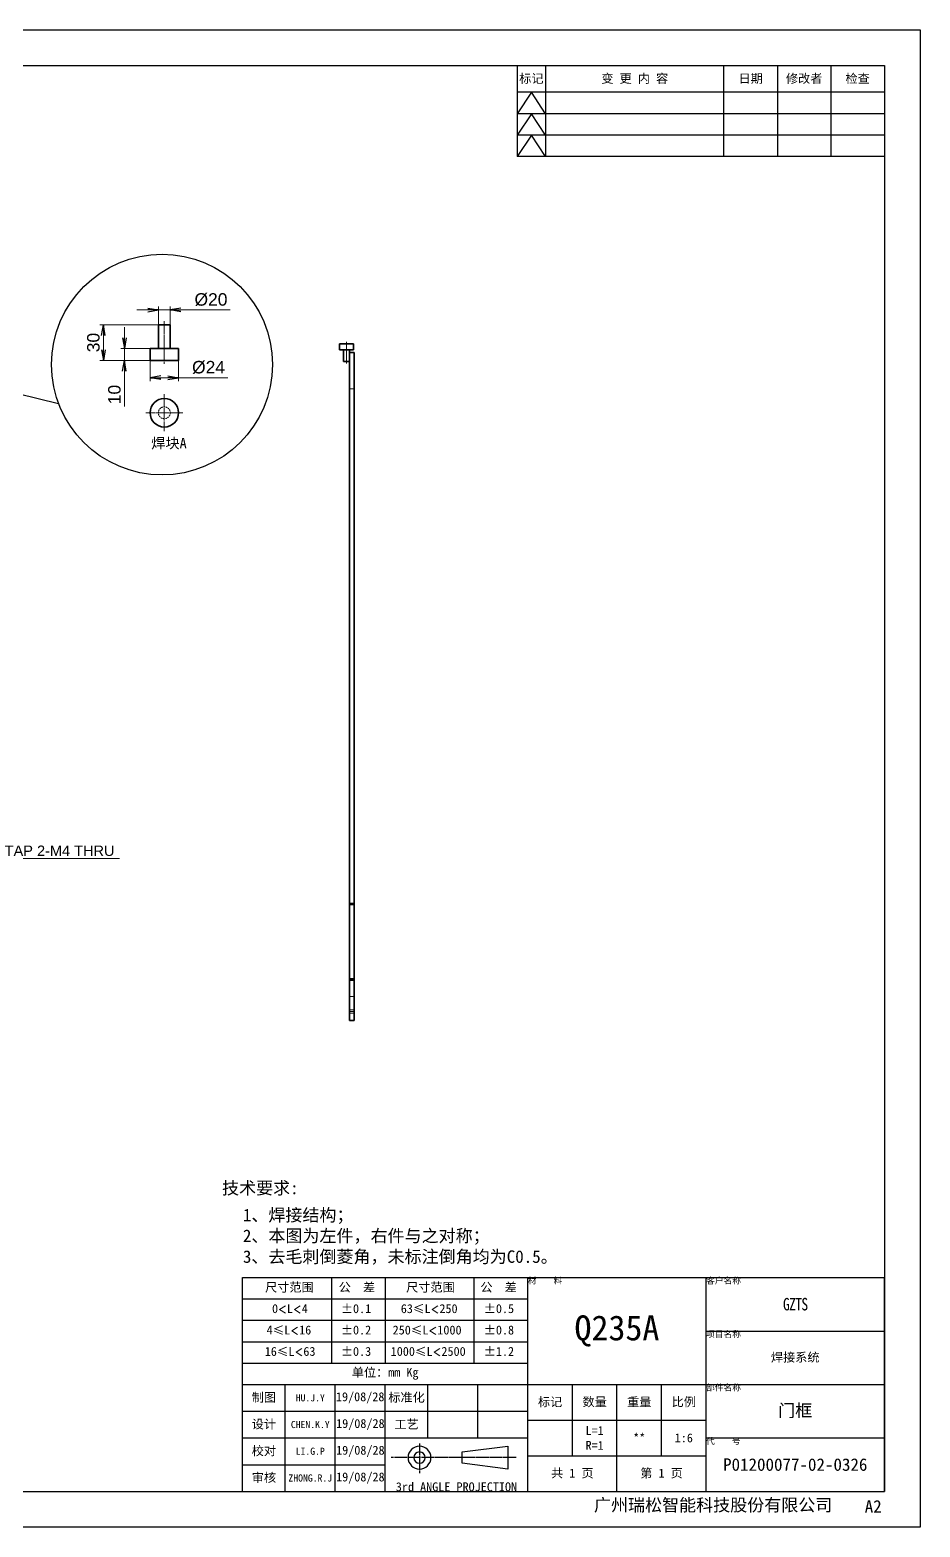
# Model space of a CAD drawing. Header units: millimetres. Extents: x -1727 to 307751, y -105919 to 6637.
# Drawn here: x 38835 to 40333, y 2062 to 4582 of the extents above; entities that cross this region are included whole.
import ezdxf

# ---------------------------------------------------------------- set-up
doc = ezdxf.new("R2010")
doc.units = ezdxf.units.MM
doc.linetypes.add('CENTER-HOKUTO', pattern=[23, 20, -1, 1, -1])
doc.linetypes.add('HIDDEN-HOKUTO', pattern=[3.8, 2.5, -1.3])
doc.layers.add('A3', color=7, linetype='Continuous', plot=False)
for name, color, linetype in [('AM_7', 2, 'CENTER-HOKUTO'), ('AM_HID', 1, 'HIDDEN-HOKUTO'), ('AM_VIS', 7, 'Continuous'), ('TITLE_FRAME', 7, 'Continuous'), ('WORD_DIM', 253, 'Continuous')]:
    doc.layers.add(name, color=color, linetype=linetype)
doc.layers.add('SOLID LINE', color=7, linetype='Continuous', lineweight=30)
doc.styles.get("Standard").update_dxf_attribs({"font": 'arial.ttf'})
doc.dimstyles.new('RS-1-5', dxfattribs={"dimscale": 5, "dimtxt": 3.5, "dimasz": 3, "dimexe": 1, "dimexo": 0, "dimgap": 1, "dimtad": 3, "dimdsep": 46, "dimtxsty": 'Standard', "dimblk1": 'OPEN', "dimblk2": 'OPEN', "dimsah": 1, "dimcen": 0, "dimclrd": 256, "dimclre": 256, "dimclrt": 3, "dimadec": 0, "dimazin": 0, "dimtfac": 1, "dimtmove": 0, "dimatfit": 3, "dimfxl": 0, "dimtolj": 1, "dimtzin": 0, "dimarcsym": 0})
doc.dimstyles.new('STANDARD1-6', dxfattribs={"dimscale": 6, "dimtxt": 3.5, "dimasz": 3, "dimexe": 1, "dimexo": 0, "dimgap": 1, "dimtad": 3, "dimdsep": 46, "dimtxsty": 'Standard', "dimblk1": 'OPEN', "dimblk2": 'OPEN', "dimsah": 1, "dimcen": 0, "dimclrd": 256, "dimclre": 256, "dimclrt": 3, "dimazin": 2, "dimtfac": 1, "dimtmove": 0, "dimatfit": 3, "dimldrblk": 'OPEN', "dimfxl": 0, "dimtolj": 1, "dimlwd": 13, "dimlwe": 13, "dimarcsym": 0})

# ---------------------------------------------------------------- blocks, each defined once
blk = doc.blocks.new('_OPEN')
at = {"color": 0}
for p, q in [((-1, 0.17), (0, 0)), ((-1, -0.17), (0, 0)), ((0, 0), (-1, 0))]:
    blk.add_line(p, q, dxfattribs=at)
blk = doc.blocks.new('*D184')
at = {"layer": 'DEFPOINTS', "color": 0, "linetype": 'Continuous', "transparency": 16777216}
for p in [(38958.8, 4085.5), (39051.3, 4085.5), (39037.3, 4025.5)]:
    blk.add_point(p, dxfattribs=at)
at = {"layer": 'WORD_DIM', "linetype": 'ByBlock', "lineweight": 13, "transparency": 16777216}
for p, q in [((39051.3, 4085.5), (38952.8, 4085.5)), ((38958.8, 4043.5), (38958.8, 4067.5)), ((39037.3, 4025.5), (38952.8, 4025.5))]:
    blk.add_line(p, q, dxfattribs=at)
at = {"layer": 'WORD_DIM', "linetype": 'Continuous', "lineweight": 13, "transparency": 16777216, "xscale": 18, "yscale": 18, "zscale": 18}
for p, rotation in [((38958.8, 4085.5), 90), ((38958.8, 4025.5), 270)]:
    blk.add_blockref('_OPEN', p, dxfattribs=dict(at, rotation=rotation))
at = {"layer": 'WORD_DIM', "color": 3, "linetype": 'Continuous', "transparency": 16777216, "insert": (38942, 4055.5), "char_height": 21, "attachment_point": 5, "rotation": 90}
blk.add_mtext('\\A1;30', dxfattribs=at)
blk = doc.blocks.new('*D185')
at = {"layer": 'DEFPOINTS', "color": 0, "linetype": 'Continuous', "transparency": 16777216}
for p in [(39037.3, 4025.5), (39085.3, 4025.5), (39085.3, 3996.4)]:
    blk.add_point(p, dxfattribs=at)
at = {"layer": 'WORD_DIM', "linetype": 'ByBlock', "lineweight": 13, "transparency": 16777216}
for p, q in [((39037.3, 4025.5), (39037.3, 3990.4)), ((39085.3, 4025.5), (39085.3, 3990.4)), ((39055.3, 3996.4), (39067.3, 3996.4)), ((39085.3, 3996.4), (39168.2, 3996.4))]:
    blk.add_line(p, q, dxfattribs=at)
at = {"layer": 'WORD_DIM', "linetype": 'Continuous', "lineweight": 13, "transparency": 16777216, "xscale": 18, "yscale": 18, "zscale": 18, "rotation": 180}
blk.add_blockref('_OPEN', (39037.3, 3996.4), dxfattribs=at)
at = {"layer": 'WORD_DIM', "linetype": 'Continuous', "lineweight": 13, "transparency": 16777216, "xscale": 18, "yscale": 18, "zscale": 18}
blk.add_blockref('_OPEN', (39085.3, 3996.4), dxfattribs=at)
at = {"layer": 'WORD_DIM', "color": 3, "linetype": 'Continuous', "transparency": 16777216, "insert": (39135.7, 4013.7), "char_height": 21, "attachment_point": 5}
blk.add_mtext('\\A1;%%C24', dxfattribs=at)
blk = doc.blocks.new('*D186')
at = {"layer": 'DEFPOINTS', "color": 0, "linetype": 'Continuous', "transparency": 16777216}
for p in [(38994.1, 4045.5), (39037.3, 4045.5), (39037.3, 4025.5)]:
    blk.add_point(p, dxfattribs=at)
at = {"layer": 'WORD_DIM', "linetype": 'ByBlock', "lineweight": 13, "transparency": 16777216}
for p, q in [((38994.1, 4063.5), (38994.1, 4081.5)), ((39037.3, 4045.5), (38988.1, 4045.5)), ((38994.1, 4045.5), (38994.1, 4025.5)), ((39037.3, 4025.5), (38988.1, 4025.5)), ((38994.1, 4007.5), (38994.1, 3948))]:
    blk.add_line(p, q, dxfattribs=at)
at = {"layer": 'WORD_DIM', "linetype": 'Continuous', "lineweight": 13, "transparency": 16777216, "xscale": 18, "yscale": 18, "zscale": 18}
for p, rotation in [((38994.1, 4045.5), 270), ((38994.1, 4025.5), 90)]:
    blk.add_blockref('_OPEN', p, dxfattribs=dict(at, rotation=rotation))
at = {"layer": 'WORD_DIM', "color": 3, "linetype": 'Continuous', "transparency": 16777216, "insert": (38977.4, 3968), "char_height": 21, "attachment_point": 5, "rotation": 90}
blk.add_mtext('\\A1;10', dxfattribs=at)
blk = doc.blocks.new('*D187')
at = {"layer": 'DEFPOINTS', "color": 0, "linetype": 'Continuous', "transparency": 16777216}
for p in [(39071.3, 4110.4), (39051.3, 4085.5), (39071.3, 4085.5)]:
    blk.add_point(p, dxfattribs=at)
at = {"layer": 'WORD_DIM', "linetype": 'ByBlock', "lineweight": 13, "transparency": 16777216}
for p, q in [((39033.3, 4110.4), (39015.3, 4110.4)), ((39051.3, 4085.5), (39051.3, 4116.4)), ((39051.3, 4110.4), (39071.3, 4110.4)), ((39071.3, 4085.5), (39071.3, 4116.4)), ((39089.3, 4110.4), (39172.2, 4110.4))]:
    blk.add_line(p, q, dxfattribs=at)
at = {"layer": 'WORD_DIM', "linetype": 'Continuous', "lineweight": 13, "transparency": 16777216, "xscale": 18, "yscale": 18, "zscale": 18}
blk.add_blockref('_OPEN', (39051.3, 4110.4), dxfattribs=at)
at = {"layer": 'WORD_DIM', "linetype": 'Continuous', "lineweight": 13, "transparency": 16777216, "xscale": 18, "yscale": 18, "zscale": 18, "rotation": 180}
blk.add_blockref('_OPEN', (39071.3, 4110.4), dxfattribs=at)
at = {"layer": 'WORD_DIM', "color": 3, "linetype": 'Continuous', "transparency": 16777216, "insert": (39139.8, 4127.7), "char_height": 21, "attachment_point": 5}
blk.add_mtext('\\A1;%%c20', dxfattribs=at)

msp = doc.modelspace()

# ---------------------------------------------------------------- linework, layer by layer
at = {"layer": 'A3', "linetype": 'Continuous'}
msp.add_lwpolyline([(36768.85193, 4581.71089), (40332.85193, 4581.71089), (40332.85193, 2061.71089), (36768.85193, 2061.71089)], close=True, dxfattribs=at)
at = {"layer": 'AM_7', "lineweight": 13}
for p, q in [((39061.30882, 4091.48208), (39061.30882, 4019.4811)), ((39061.30882, 3968.49431), (39061.30882, 3906.09441)), ((39092.50902, 3937.29436), (39030.10863, 3937.29436))]:
    msp.add_line(p, q, dxfattribs=at)
at = {"layer": 'AM_7', "lineweight": 13, "ltscale": 6}
for p, q in [((39367.87896, 4020.52611), (39367.87896, 4056.52672)), ((39381.67974, 3110.52611), (39372.07818, 3110.52611)), ((39381.67974, 2983.52611), (39372.07818, 2983.52611)), ((39381.67974, 2929.52611), (39372.07818, 2929.52611))]:
    msp.add_line(p, q, dxfattribs=at)
at = {"layer": 'AM_7', "color": 2, "linetype": 'CENTER-HOKUTO'}
for p, q in [((39490.65884, 2202.2214), (39490.65884, 2152.6086)), ((39653.29244, 2178.6054), (39443.24444, 2178.6054))]:
    msp.add_line(p, q, dxfattribs=at)
at = {"layer": 'AM_HID', "lineweight": 13, "ltscale": 6}
for p, q in [((39355.87896, 4043.52611), (39355.87896, 4053.52611)), ((39362.87896, 4023.52611), (39362.87896, 4043.52611)), ((39372.87896, 4023.52672), (39372.87896, 4038.52599)), ((39372.87896, 4023.52611), (39372.87896, 4038.5255)), ((39372.87896, 3977.52611), (39380.87896, 3977.52611)), ((39380.87896, 3112.14708), (39372.87896, 3112.14708)), ((39380.87896, 3108.90508), (39372.87896, 3108.90508)), ((39380.87896, 2985.14708), (39372.87896, 2985.14708)), ((39380.87896, 2981.90508), (39372.87896, 2981.90508)), ((39380.87896, 2954.52611), (39372.87896, 2954.52611)), ((39380.87896, 2932.52611), (39372.87896, 2932.52611)), ((39380.87896, 2932.52611), (39372.87896, 2932.52611)), ((39380.87896, 2926.52611), (39372.87896, 2926.52611)), ((39380.87896, 2926.52611), (39372.87896, 2926.52611))]:
    msp.add_line(p, q, dxfattribs=at)
at = {"layer": 'AM_HID', "lineweight": 13}
msp.add_circle((39061.30882, 3937.29436), 10, dxfattribs=at)
at = {"layer": 'AM_VIS', "linetype": 'Continuous'}
for p, q in [((36918.85193, 4521.71089), (40272.85193, 4521.71089)), ((40272.85193, 4521.71089), (40272.85193, 2121.71089)), ((36918.85193, 2121.71089), (40272.85193, 2121.71089))]:
    msp.add_line(p, q, dxfattribs=at)
at = {"layer": 'AM_VIS', "color": 7, "lineweight": 35, "ltscale": 0.25}
for p, q in [((39051.30882, 4085.48208), (39071.30882, 4085.48208)), ((39037.30882, 4045.48208), (39037.30882, 4025.48208)), ((39085.30882, 4045.48208), (39085.30882, 4025.48208))]:
    msp.add_line(p, q, dxfattribs=at)
at = {"layer": 'AM_VIS', "color": 7, "lineweight": 35}
for p, q in [((39051.30882, 4085.48208), (39051.30882, 4045.48208)), ((39071.30882, 4085.48208), (39071.30882, 4045.48208)), ((39037.30882, 4045.48208), (39085.30882, 4045.48208)), ((39037.30882, 4025.48208), (39085.30882, 4025.48208))]:
    msp.add_line(p, q, dxfattribs=at)
at = {"layer": 'AM_VIS', "color": 7, "lineweight": 35, "ltscale": 6}
for p, q in [((39355.87896, 4043.52672), (39355.87896, 4053.52672)), ((39379.87896, 4053.52672), (39355.87896, 4053.52672)), ((39379.87896, 4043.52672), (39355.87896, 4043.52672)), ((39362.87896, 4023.52672), (39362.87896, 4043.52672)), ((39372.87896, 4038.52599), (39372.87896, 4043.52672)), ((39372.87896, 4038.5255), (39372.87896, 4043.52611)), ((39372.87896, 4038.52611), (39380.87896, 4038.52611)), ((39372.87896, 4038.52611), (39372.87896, 2914.52611)), ((39379.87896, 4043.52672), (39379.87896, 4053.52672)), ((39379.87896, 4043.52611), (39379.87896, 4053.52611)), ((39380.87896, 4038.52611), (39380.87896, 2914.52611)), ((39372.87896, 4023.52672), (39362.87896, 4023.52672)), ((39380.87896, 2914.52611), (39372.87896, 2914.52611))]:
    msp.add_line(p, q, dxfattribs=at)
at = {"layer": 'AM_VIS', "color": 7, "lineweight": 35}
msp.add_circle((39061.30882, 3937.29436), 24, dxfattribs=at)
at = {"layer": 'TITLE_FRAME', "linetype": 'Continuous'}
for p, q in [((39654.85193, 4521.71089), (39654.85193, 4368.71089)), ((39702.85193, 4521.71089), (39702.85193, 4368.71089)), ((40002.85193, 4368.71089), (40002.85193, 4521.71089)), ((40092.85193, 4521.71089), (40092.85193, 4368.71089)), ((40182.85193, 4521.71089), (40182.85193, 4368.71089)), ((40272.85193, 4476.71089), (39654.85193, 4476.71089)), ((39678.85193, 4476.71089), (39654.85193, 4440.71089)), ((39702.85193, 4440.71089), (39678.85193, 4476.71089)), ((40272.85193, 4440.71089), (39654.85193, 4440.71089)), ((39678.85193, 4440.71089), (39654.85193, 4404.71089)), ((39702.85193, 4404.71089), (39678.85193, 4440.71089)), ((40272.85193, 4404.71089), (39654.85193, 4404.71089)), ((39678.85193, 4404.71089), (39654.85193, 4368.71089)), ((39702.85193, 4368.71089), (39678.85193, 4404.71089)), ((40272.85193, 4368.71089), (39654.85193, 4368.71089)), ((39192.85193, 2481.71089), (40272.85193, 2481.71089)), ((39192.85193, 2121.71089), (39192.85193, 2481.71089)), ((39342.85193, 2481.71089), (39342.85193, 2337.71089)), ((39432.85193, 2481.71089), (39432.85193, 2337.71089)), ((39582.85193, 2337.71089), (39582.85193, 2481.71089)), ((39672.85193, 2121.71089), (39672.85193, 2481.71089)), ((39972.85193, 2121.71089), (39972.85193, 2481.71089)), ((40272.85193, 2121.71089), (40272.85193, 2481.71089)), ((39192.85193, 2445.71089), (39672.85193, 2445.71089)), ((39192.85193, 2409.71089), (39672.85193, 2409.71089)), ((39192.85193, 2373.71089), (39672.85193, 2373.71089)), ((39972.85193, 2391.71089), (40272.85193, 2391.71089)), ((39192.85193, 2337.71089), (39672.85193, 2337.71089)), ((39192.85193, 2301.71089), (40272.85193, 2301.71089)), ((39264.85193, 2121.71089), (39264.85193, 2301.71089)), ((39348.85193, 2121.71089), (39348.85193, 2301.71089)), ((39432.85193, 2121.71089), (39432.85193, 2301.71089)), ((39504.85193, 2211.71089), (39504.85193, 2301.71089)), ((39588.85193, 2211.71089), (39588.85193, 2301.71089)), ((39747.85193, 2181.71089), (39747.85193, 2301.71089)), ((39822.85193, 2121.71089), (39822.85193, 2301.71089)), ((39897.85193, 2181.71089), (39897.85193, 2301.71089)), ((39192.85193, 2256.71089), (39672.85193, 2256.71089)), ((39672.85193, 2241.71089), (39972.85193, 2241.71089)), ((39192.85193, 2211.71089), (39672.85193, 2211.71089)), ((39972.85193, 2211.71089), (40272.85193, 2211.71089)), ((39672.85193, 2181.71089), (39972.85193, 2181.71089)), ((39192.85193, 2166.71089), (39432.85193, 2166.71089)), ((39192.85193, 2121.71089), (40272.85193, 2121.71089)), ((39192.85193, 2121.71089), (40272.85193, 2121.71089))]:
    msp.add_line(p, q, dxfattribs=at)
at = {"layer": 'TITLE_FRAME', "color": 3, "linetype": 'Continuous'}
for p, q in [((39562.65884, 2188.2054), (39639.45884, 2197.8054)), ((39639.45884, 2197.8054), (39639.45884, 2159.4054)), ((39562.65884, 2169.0054), (39562.65884, 2188.2054)), ((39639.45884, 2159.4054), (39562.65884, 2169.0054))]:
    msp.add_line(p, q, dxfattribs=at)
for radius in [19.2, 9.6]:
    msp.add_arc((39490.65884, 2178.6054), radius, 0, 359.98938268, dxfattribs=at)
at = {"layer": 'WORD_DIM', "color": 3, "linetype": 'Continuous', "ltscale": 5}
msp.add_circle((39057.39179, 4018.47682), 185.81168, dxfattribs=at)

# ---------------------------------------------------------------- texts
at = {"layer": 'SOLID LINE', "ltscale": 0.5}
for s, insert, char_height, width, attachment_point in [('\\pt90;{\\fSimHei|b0|i0|c134|p2;\\C3;标记}', (39678.85193, 4499.21089), 15, 48, 5), ('\\pt90;{\\fSimHei|b0|i0|c134|p2;\\C3;变 更 内 容}', (39852.85193, 4499.21089), 15, 300, 5), ('\\pt90;{\\fSimHei|b0|i0|c134|p2;\\C3;日期}', (40047.85193, 4499.21089), 15, 90, 5), ('\\pt90;{\\fSimHei|b0|i0|c134|p2;\\C3;修改者}', (40137.85193, 4499.21089), 15, 90, 5), ('\\pt90;{\\fSimHei|b0|i0|c134|p2;\\C3;检查}', (40227.85193, 4499.21089), 15, 90, 5), ('{\\fSimHei|b0|i0|c134|p2;\\C3;焊块A}', (39069.12041, 3885.15894), 17.5, 250, 5), ('\\pt126;{\\fSimHei|b0|i0|c134|p2;\\C3;技术要求:}', (39158.37544, 2642.91717), 21, 180.3631559, 1), ('\\pt126;{\\fSimHei|b0|i0|c134|p2;\\C3;\\P1、焊接结构；\\P2、本图为左件，右件与之对称；\\P3、去毛刺倒菱角，未标注倒角均为C0.5。}', (39193.47138, 2632.46992), 21, 669.5456113, 1), ('\\pt90;{\\fSimHei|b0|i0|c134|p2;\\C3;尺寸范围}', (39230.77171, 2472.88451), 15, 271.809113, 1), ('\\pt90;{\\fSimHei|b0|i0|c134|p2;\\C3;公  差}', (39354.69415, 2472.88451), 15, 271.809113, 1), ('\\pt90;{\\fSimHei|b0|i0|c134|p2;\\C3;尺寸范围}', (39468.05642, 2472.88451), 15, 271.809113, 1), ('\\pt90;{\\fSimHei|b0|i0|c134|p2;\\C3;公  差}', (39593.0883, 2472.88451), 15, 271.809113, 1), ('{\\fSimHei|b0|i0|c134|p2;\\C3;材    料}', (39672.85193, 2481.71089), 10.5, 300, 1), ('\\pt63;{\\fSimHei|b0|i0|c134|p2;\\C3;客户名称}', (39972.85193, 2481.71089), 10.5, 300, 1), ('{\\fSimHei|b0|i0|c134|p2;\\W0.8;\\T0.9;\\C3;GZTS}', (40122.85193, 2436.71089), 21, 300, 5), ('\\pt90;{\\fSimHei|b0|i0|c134|p2;\\C3;0\\Fromans,bigfont|c134;\\H0.9583x;<\\fSimHei|b0|i0|c134|p2;\\H1.044x;L\\Fromans,bigfont|c134;\\H0.9583x;<\\fSimHei|b0|i0|c134|p2;\\H1.044x;4}', (39242.53512, 2436.88451), 15, 271.809113, 1), ('\\pt90;{\\fSimHei|b0|i0|c134|p2;\\C3;%%P0.1}', (39358.34598, 2436.88451), 15, 271.809113, 1), ('\\pt90;{\\fSimHei|b0|i0|c134|p2;\\C3;63\\H0.9583x;≤\\H1.044x;L\\Fromans,bigfont|c134;\\H0.9579x;<\\fSimHei|b0|i0|c134|p2;\\H1.044x;250}', (39459.15402, 2436.88451), 15, 271.809113, 1), ('\\pt90;{\\fSimHei|b0|i0|c134|p2;\\C3;%%P0.5}', (39598.76793, 2436.88451), 15, 271.809113, 1), ('\\pt90;{\\fSimHei|b0|i0|c134|p2;\\C3;4\\H0.9583x;≤\\H1.043x;L\\Fromans,bigfont|c134;\\H0.9588x;<\\fSimHei|b0|i0|c134|p2;\\H1.043x;16}', (39233.33102, 2400.88451), 15, 271.809113, 1), ('\\pt90;{\\fSimHei|b0|i0|c134|p2;\\C3;%%P0.2}', (39358.34598, 2400.88451), 15, 271.809113, 1), ('\\pt90;{\\fSimHei|b0|i0|c134|p2;\\C3;250\\H0.9583x;≤\\H1.044x;L\\Fromans,bigfont|c134;\\H0.9579x;<\\fSimHei|b0|i0|c134|p2;\\H1.044x;1000}', (39445.45818, 2400.88451), 15, 271.809113, 1), ('\\pt90;{\\fSimHei|b0|i0|c134|p2;\\C3;%%P0.8}', (39598.76793, 2400.88451), 15, 271.809113, 1), ('\\pt252;{\\fSimHei|b0|i0|c134|p2;\\C3;Q235A}', (39822.85193, 2391.71089), 42, 300, 5), ('\\pt63;{\\fSimHei|b0|i0|c134|p2;\\C3;项目名称}', (39972.85193, 2391.71089), 10.5, 300, 1), ('\\pt90;{\\fSimHei|b0|i0|c134|p2;\\C3;16\\H0.9583x;≤\\H1.044x;L\\Fromans,bigfont|c134;\\H0.9579x;<\\fSimHei|b0|i0|c134|p2;\\H1.044x;63}', (39230.24073, 2364.88451), 15, 271.809113, 1), ('\\pt90;{\\fSimHei|b0|i0|c134|p2;\\C3;%%P0.3}', (39358.34598, 2364.88451), 15, 271.809113, 1), ('\\pt90;{\\fSimHei|b0|i0|c134|p2;\\C3;%%P1.2}', (39598.76793, 2364.88451), 15, 271.809113, 1), ('{\\fSimHei|b0|i0|c134|p2;\\C3;焊接系统}', (40122.85193, 2346.71089), 15, 300, 5), ('\\pt90;{\\fSimHei|b0|i0|c134|p2;\\C3;单位：mm Kg}', (39432.85193, 2319.71089), 15, 480, 5), ('\\pt63;{\\fSimHei|b0|i0|c134|p2;\\C3;部件名称}', (39972.85193, 2301.71089), 10.5, 300, 1), ('\\pt90;{\\fSimHei|b0|i0|c134|p2;\\C3;制图}', (39228.85193, 2279.21089), 15, 72, 5), ('\\pt432;{\\fSimHei|b0|i0|c134|p2;\\H0.8x;\\C3;HU.J.Y}', (39306.85193, 2279.21089), 15, 84, 5), ('\\pt90;{\\fSimHei|b0|i0|c134|p2;\\C3;19/08/28}', (39390.85193, 2279.21089), 15, 84, 5), ('\\pt90;{\\fSimHei|b0|i0|c134|p2;\\C3;标准化}', (39468.85193, 2279.21089), 15, 72, 5), ('\\pt90;{\\fSimHei|b0|i0|c134|p2;\\C3;标记}', (39710.35193, 2271.71089), 15, 75, 5), ('\\pt90;{\\fSimHei|b0|i0|c134|p2;\\C3;数量}', (39785.35193, 2271.71089), 15, 75, 5), ('\\pt90;{\\fSimHei|b0|i0|c134|p2;\\C3;重量}', (39860.35193, 2271.71089), 15, 75, 5), ('\\pt90;{\\fSimHei|b0|i0|c134|p2;\\C3;比例}', (39935.35193, 2271.71089), 15, 75, 5), ('{\\fSimHei|b0|i0|c134|p2;\\C3;门框}', (40122.85193, 2256.71089), 21, 300, 5), ('\\pt90;{\\fSimHei|b0|i0|c134|p2;\\C3;设计}', (39228.85193, 2234.21089), 15, 72, 5), ('\\pt90;{\\fSimHei|b0|i0|c134|p2;\\C3;19/08/28}', (39391.15575, 2234.21089), 15, 83.3923715, 5), ('\\pt90;{\\fSimHei|b0|i0|c134|p2;\\C3;工艺}', (39468.85193, 2234.21089), 15, 72, 5), ('\\pt576;{\\fSimHei|b0|i0|c134|p2;\\H0.8x;\\C3;CHEN.K.Y}', (39306.85193, 2234.21089), 15, 84, 5), ('\\pt15;{\\fSimHei|b0|i0|c134|p2;\\C3;L=1\\PR=1}', (39785.35193, 2211.71089), 15, 75, 5), ('\\pt90;{\\fSimHei|b0|i0|c134|p2;\\C3;**}', (39860.35193, 2211.71089), 15, 75, 5), ('\\pt90;{\\fSimHei|b0|i0|c134|p2;\\C3;1:6}', (39935.35193, 2211.71089), 15, 75, 5), ('\\pt90;{\\fSimHei|b0|i0|c134|p2;\\C3;校对}', (39228.85193, 2189.21089), 15, 72, 5), ('\\pt432;{\\fSimHei|b0|i0|c134|p2;\\H0.8x;\\C3;LI.G.P}', (39306.85193, 2189.21089), 15, 84, 5), ('\\pt90;{\\fSimHei|b0|i0|c134|p2;\\C3;19/08/28}', (39391.15575, 2189.21089), 15, 83.3923715, 5), ('\\pt63;{\\fSimHei|b0|i0|c134|p2;\\C3;代    号}', (39972.85193, 2211.71089), 10.5, 300, 1), ('{\\fSimHei|b0|i0|c134|p2;\\C3;P01200077-02-0326}', (40122.85193, 2166.71089), 21, 300, 5), ('\\pt90;{\\fSimHei|b0|i0|c134|p2;\\C3;审核}', (39228.85193, 2144.21089), 15, 72, 5), ('\\pt432;{\\fSimHei|b0|i0|c134|p2;\\H0.8x;\\C3;ZHONG.R.J}', (39306.85193, 2144.21089), 15, 84, 5), ('\\pt90;{\\fSimHei|b0|i0|c134|p2;\\C3;19/08/28}', (39391.15575, 2144.21089), 15, 83.3923715, 5), ('\\pt90;{\\fSimHei|b0|i0|c134|p2;\\C3;共 1 页}', (39747.85193, 2151.71089), 15, 150, 5), ('\\pt90;{\\fSimHei|b0|i0|c134|p2;\\C3;第 1 页}', (39897.85193, 2151.71089), 15, 150, 5), ('{\\fSimHei|b0|i0|c134|p2;\\C3;3rd ANGLE PROJECTION}', (39552.85193, 2121.71089), 15, 240, 8), ('\\pt90;{\\fSimHei|b0|i0|c134|p2;\\C3;广州瑞松智能科技股份有限公司}', (39784.2261, 2109.37615), 21, 471.3708488, 1), ('\\pt126;{\\fSimHei|b0|i0|c134|p2;\\C3;A2}', (40239.78515, 2106.96327), 21, 471.3708488, 1)]:
    msp.add_mtext(s, dxfattribs=dict(at, insert=insert, char_height=char_height, width=width, attachment_point=attachment_point))
at = {"layer": 'SOLID LINE', "ltscale": 0.5, "insert": (39442.16599, 2364.88451), "char_height": 15, "width": 271.809113, "attachment_point": 1, "line_spacing_factor": 0.72}
msp.add_mtext('\\pt90;{\\fSimHei|b0|i0|c134|p2;\\C3;1000\\H0.9583x;≤\\H1.044x;L\\Fromans,bigfont|c134;\\H0.9579x;<\\fSimHei|b0|i0|c134|p2;\\H1.044x;2500}', dxfattribs=at)
at = {"layer": 'WORD_DIM', "color": 3, "linetype": 'Continuous', "insert": (38977.46442, 3191.08881), "char_height": 17.5, "attachment_point": 9}
msp.add_mtext('TAP 2-M4 THRU', dxfattribs=at)

# ---------------------------------------------------------------- dimensions: what is measured, and where the dimension line sits
at = {"layer": 'WORD_DIM', "linetype": 'Continuous'}
dim = msp.add_linear_dim(base=(39071.30882, 4110.35856), p1=(39051.30882, 4085.48208), p2=(39071.30882, 4085.48208), text='%%c<>', dimstyle='STANDARD1-6', dxfattribs=at)
dim.commit()
dim.dimension.update_dxf_attribs({"geometry": '*D187', "text_midpoint": (39139.80882, 4110.35856), "dimtype": 160})
dim = msp.add_linear_dim(base=(38958.76668, 4085.48208), p1=(39037.30882, 4025.48208), p2=(39051.30882, 4085.48208), angle=90, text='30', dimstyle='STANDARD1-6', dxfattribs=at)
dim.commit()
dim.dimension.update_dxf_attribs({"geometry": '*D184', "text_midpoint": (38942.03748, 4055.48208)})
dim = msp.add_linear_dim(base=(38994.13631, 4045.48208), p1=(39037.30882, 4025.48208), p2=(39037.30882, 4045.48208), angle=90, text='10', dimstyle='STANDARD1-6', dxfattribs=at)
dim.commit()
dim.dimension.update_dxf_attribs({"geometry": '*D186', "text_midpoint": (38994.13631, 3967.98208), "dimtype": 160})
dim = msp.add_linear_dim(base=(39085.30882, 3996.42583), p1=(39037.30882, 4025.48208), p2=(39085.30882, 4025.48208), text='%%C24', dimstyle='STANDARD1-6', dxfattribs=at)
dim.commit()
dim.dimension.update_dxf_attribs({"geometry": '*D185', "text_midpoint": (39135.73072, 4013.73517)})

# ---------------------------------------------------------------- leaders
msp.add_leader([(38614.30505, 4019.25826), (38883.52237, 3952.93747)], dimstyle='RS-1-5', override={"dimgap": 1, "dimtad": 0}, dxfattribs=at)
msp.add_leader([(38699.94778, 3110.52614), (38758.13413, 3187.28204), (38985.67717, 3187.28204)], dimstyle='STANDARD1-6', dxfattribs=at)

doc.saveas('drawing.dxf')
